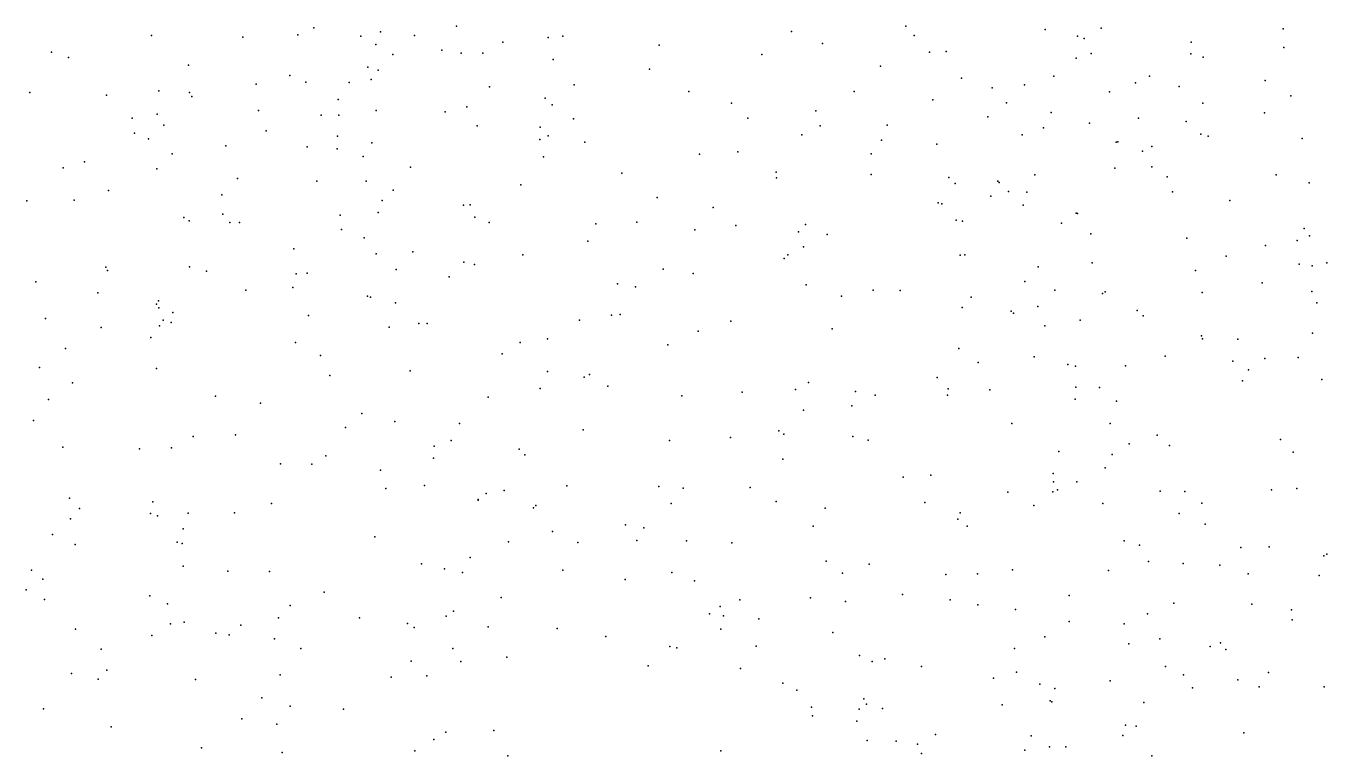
# Model space of a CAD drawing. Header units: metres. Extents: x -23.9 to 23.9, y -28.5 to 28.5.
# Drawn here: x -8.967 to -5.991, y 3.372 to 5.041 of the extents above; entities that cross this region are included whole.
import ezdxf

# ---------------------------------------------------------------- set-up
doc = ezdxf.new("R2010")
doc.units = ezdxf.units.M

msp = doc.modelspace()

# ---------------------------------------------------------------- linework, layer by layer
for p in [(-8.3089, 5.0369, 27.2512), (-7.9826, 5.0412, 8.8333), (-6.9547, 5.041, 10.2478), (-6.6357, 5.0336, 11.4129), (-6.5078, 5.0362, 10.373), (-6.0909, 5.0346, -13.3105), (-8.6802, 5.0194, -11.5447), (-8.471, 5.0159, 2.6643), (-8.3452, 5.0213, 16.5461), (-8.2014, 5.0177, 10.9265), (-8.156, 5.0279, -21.6559), (-8.0782, 5.0195, 15.5059), (-7.8762, 5.0045, 10.0492), (-7.7725, 5.0151, -0.38), (-7.7389, 5.0178, -10.7187), (-7.2156, 5.0286, 9.82), (-7.1453, 5.001, 19.8604), (-6.9352, 5.0193, -19.2055), (-6.5613, 5.0181, 13.7697), (-6.5465, 5.0128, 17.9947), (-6.3017, 5.0039, -20.5161), (-8.9092, 4.9817, 11.5683), (-8.1668, 4.9991, 12.993), (-8.128, 4.9764, -20.008), (-8.0155, 4.9861, 9.6467), (-7.9716, 4.979, -11.0873), (-7.9222, 4.9788, 12.3723), (-7.5189, 4.9973, 21.2448), (-7.284, 4.9758, 1.297), (-6.8999, 4.9814, 2.3552), (-6.8624, 4.9828, 18.9299), (-6.5303, 4.9784, 16.0289), (-6.3024, 4.9779, -20.0544), (-6.0893, 4.9924, 18.2514), (-8.8697, 4.9694, 16.4276), (-8.5956, 4.9518, 19.2203), (-8.185, 4.9474, 13.6171), (-7.761, 4.9645, 7.607), (-7.5405, 4.9426, -0.9651), (-7.0124, 4.9491, -20.7569), (-6.5648, 4.968, 8.9858), (-6.2742, 4.9702, 2.315), (-8.3638, 4.9282, -11.3305), (-8.3272, 4.9127, 14.0162), (-8.2279, 4.9118, -15.2866), (-8.1778, 4.9188, -21.5134), (-8.1617, 4.94, -22.1523), (-6.8269, 4.9217, 9.2437), (-6.6161, 4.9267, -22.6), (-6.4287, 4.9115, 15.3153), (-6.3968, 4.9268, 0.7971), (-6.1326, 4.9168, 8.8479), (-8.9582, 4.8892, 10.5179), (-8.7833, 4.8832, 12.6705), (-8.6632, 4.8931, 20.5474), (-8.5935, 4.8891, 11.4772), (-8.4406, 4.9084, 5.7355), (-7.9066, 4.902, 11.951), (-7.7131, 4.9067, -13.7009), (-7.4508, 4.8912, 18.5642), (-7.0725, 4.8913, 8.9661), (-6.757, 4.9001, 11.9721), (-6.6832, 4.9066, 1.9466), (-6.488, 4.8907, -16.1562), (-6.3292, 4.9032, 21.8637), (-6.0738, 4.8813, 7.0281), (-8.5875, 4.8799, 1.5762), (-8.2532, 4.8732, 25.8986), (-7.9586, 4.8562, 2.4952), (-7.7798, 4.8763, 8.0315), (-7.7636, 4.8613, -20.5284), (-7.353, 4.8644, -11.8874), (-6.8928, 4.872, 19.6509), (-6.7239, 4.8659, -19.6856), (-6.2747, 4.865, 26.9021), (-8.7243, 4.8301, -15.8285), (-8.6668, 4.8398, 10.9904), (-8.4355, 4.8481, 21.4978), (-8.2919, 4.8372, 16.1258), (-8.2513, 4.8376, -20.3009), (-8.1658, 4.8478, 19.2753), (-8.0083, 4.8451, 5.1079), (-7.7149, 4.8288, 26.5095), (-7.316, 4.8305, -22.0359), (-7.1603, 4.8473, -17.0452), (-6.7667, 4.8338, -13.14), (-6.6221, 4.8431, 26.477), (-6.4221, 4.8303, 12.4008), (-6.3131, 4.8231, 14.1253), (-6.1336, 4.8426, 6.5759), (-8.7188, 4.7965, 21.1389), (-8.6516, 4.8145, 16.2001), (-8.4178, 4.8017, 4.5028), (-7.9348, 4.8129, 18.7617), (-7.7907, 4.8096, -15.6243), (-7.1926, 4.7922, -11.5364), (-7.1501, 4.8129, -0.0602), (-6.9969, 4.8148, 14.7365), (-6.6881, 4.7922, 8.0245), (-6.6395, 4.808, 12.8713), (-6.5345, 4.8187, 14.8229), (-6.2793, 4.7939, 14.4893), (-8.6872, 4.7834, -21.5615), (-8.5098, 4.7675, -8.1544), (-8.3236, 4.765, 2.4439), (-8.2545, 4.789, 11.6031), (-8.1759, 4.7737, 12.5371), (-7.7919, 4.7814, -0.0543), (-7.7729, 4.79, 13.019), (-7.6887, 4.7758, 15.9409), (-7.01, 4.7798, 14.0717), (-6.8835, 4.7707, 0.9115), (-6.4728, 4.7752, 13.3867), (-6.4691, 4.7761, 17.2979), (-6.3916, 4.766, 16.8043), (-6.2629, 4.7889, 8.2245), (-6.0473, 4.7842, 1.276), (-8.6325, 4.7485, 7.3653), (-8.2554, 4.7606, 9.3761), (-8.1962, 4.743, 1.6552), (-7.7832, 4.7421, 21.5612), (-7.426, 4.7481, 9.8261), (-7.3388, 4.7535, 0.9706), (-7.034, 4.7486, 2.646), (-6.4132, 4.755, -13.379), (-8.8823, 4.717, 7.7651), (-8.8334, 4.7305, 10.0192), (-8.668, 4.7149, 3.4931), (-8.0874, 4.7187, 20.1478), (-7.6042, 4.7043, 15.3432), (-7.2506, 4.7069, 15.3946), (-6.476, 4.7159, 25.9259), (-6.3917, 4.7191, 10.4277), (-8.4832, 4.6921, 27.158), (-8.3022, 4.686, 8.3191), (-8.1887, 4.6867, 5.4488), (-7.8353, 4.6782, 10.4747), (-7.2501, 4.6938, 9.2443), (-7.0338, 4.7013, -12.016), (-6.8561, 4.6947, -0.3469), (-6.8414, 4.6809, -15.9447), (-6.7436, 4.6865, -11.5744), (-6.7408, 4.6834, 11.6704), (-6.6594, 4.7009, 14.0987), (-6.3561, 4.6966, 11.1853), (-6.1068, 4.7012, 21.1577), (-6.0315, 4.6827, 25.7802), (-8.7782, 4.6647, 26.9854), (-8.5193, 4.6548, 2.1098), (-8.127, 4.6654, 7.453), (-7.5232, 4.6487, 12.7459), (-6.76, 4.652, 14.5005), (-6.7196, 4.6627, -18.9294), (-6.6777, 4.6614, -11.9874), (-6.3445, 4.6619, -16.7077), (-8.9657, 4.6415, -7.9644), (-8.8569, 4.6428, 19.5807), (-8.1614, 4.615, 12.8779), (-8.1526, 4.6424, -14.8127), (-7.9663, 4.6311, 26.1769), (-7.9513, 4.6321, 19.727), (-7.395, 4.6262, 8.4077), (-6.8803, 4.6369, 15.8918), (-6.8723, 4.6346, -0.8184), (-6.686, 4.6317, 18.4882), (-6.2131, 4.6419, -14.3054), (-8.6061, 4.6034, 4.0121), (-8.594, 4.5958, 8.1409), (-8.5166, 4.6109, -10.6436), (-8.5009, 4.5919, 20.379), (-8.4788, 4.5919, 19.5065), (-8.2482, 4.6088, 4.7574), (-7.9402, 4.604, 8.9373), (-7.9078, 4.5915, 1.4487), (-7.6634, 4.5888, -1.1679), (-7.5694, 4.5926, 0.1244), (-7.3435, 4.5847, -21.5881), (-7.1839, 4.5875, 8.1389), (-6.8392, 4.5974, 15.4596), (-6.8247, 4.5947, 19.2512), (-6.5984, 4.5905, 0.4206), (-6.565, 4.6131, 16.3303), (-6.5614, 4.6122, 26.8762), (-8.2456, 4.576, 11.9073), (-8.1933, 4.557, 27.0424), (-7.4367, 4.5749, 6.7895), (-7.1998, 4.5706, 19.8215), (-7.1346, 4.5642, -22.3813), (-6.531, 4.5659, 2.3132), (-6.3116, 4.5556, 6.7828), (-6.0427, 4.5778, 12.4215), (-6.0308, 4.5615, 10.8247), (-8.3546, 4.5319, 14.1428), (-8.0821, 4.5245, -0.8073), (-7.6816, 4.5493, -19.0382), (-7.1885, 4.5363, 12.6558), (-6.1318, 4.5392, 17.305), (-6.0592, 4.5509, 21.6333), (-8.1658, 4.5203, 7.8028), (-7.9658, 4.5007, 26.7468), (-7.9412, 4.4956, 3.6062), (-7.8306, 4.5181, 8.4988), (-7.2326, 4.5098, -1.1746), (-7.2242, 4.5178, 18.3539), (-6.8303, 4.5172, 10.5733), (-6.8196, 4.5176, -12.3945), (-6.5282, 4.4995, 13.1376), (-6.2216, 4.5146, -12.0529), (-6.0543, 4.4965, 8.3755), (-5.9911, 4.4998, 15.1212), (-8.7845, 4.49, 5.9903), (-8.7809, 4.4821, 21.7756), (-8.5935, 4.4907, 19.8939), (-8.5542, 4.4804, -19.0545), (-8.3495, 4.4747, 13.8059), (-8.3242, 4.4758, -7.832), (-8.1204, 4.4842, 13.5035), (-7.9991, 4.4675, 19.3926), (-7.5096, 4.4851, 21.2573), (-7.4406, 4.475, -15.3746), (-6.6518, 4.4906, 18.1122), (-6.2916, 4.4818, 24.4062), (-6.0247, 4.4929, 7.3305), (-8.9445, 4.4559, 11.3247), (-8.4643, 4.437, 3.6686), (-8.3567, 4.4432, -21.1958), (-7.6137, 4.4517, 20.4828), (-7.5728, 4.445, 19.7843), (-7.182, 4.449, 13.9544), (-7.0294, 4.4374, 0.5468), (-6.9671, 4.4363, 23.4299), (-6.6818, 4.4571, 6.8759), (-6.6135, 4.4369, 11.8932), (-6.1393, 4.4535, -14.9343), (-8.8032, 4.4306, 20.6641), (-8.664, 4.413, 14.4628), (-8.1863, 4.4231, -16.1035), (-8.179, 4.4209, 20.3167), (-8.1218, 4.4081, 9.1473), (-7.1018, 4.4234, 6.4202), (-6.8045, 4.4214, 23.0712), (-6.504, 4.4294, 10.7773), (-6.4983, 4.4329, 16.7959), (-6.2766, 4.4316, 27.0763), (-6.0257, 4.4337, 16.9404), (-6.0143, 4.4082, 0.434), (-8.6687, 4.4047, -17.6873), (-8.6637, 4.3964, 4.8018), (-8.6314, 4.3863, -17.0985), (-8.3206, 4.3791, 21.9775), (-7.6275, 4.3802, 12.9516), (-7.6077, 4.381, 3.3544), (-6.8254, 4.3972, -12.9622), (-6.7132, 4.3888, -16.3435), (-6.7082, 4.3848, 2.5806), (-6.6526, 4.4, -21.11), (-6.4248, 4.3907, 23.1301), (-6.4113, 4.3784, -19.8931), (-8.9224, 4.3723, -11.5582), (-8.7949, 4.3515, 10.3403), (-8.6615, 4.3558, -20.3595), (-8.6531, 4.3685, 21.0117), (-8.6352, 4.3627, -8.9354), (-8.1367, 4.3526, -0.4309), (-8.0687, 4.3607, 8.7058), (-8.0492, 4.3609, -8.1573), (-7.7009, 4.3686, -14.8033), (-7.3544, 4.3661, 2.7118), (-7.1231, 4.3489, 19.5594), (-6.6366, 4.3557, 15.1986), (-6.5554, 4.3682, -12.2074), (-8.6818, 4.3288, 26.411), (-8.351, 4.3176, 5.1354), (-7.8368, 4.3173, 1.8098), (-7.7739, 4.3254, 0.934), (-7.4297, 4.3429, 10.1604), (-6.2782, 4.3328, 18.5489), (-6.2758, 4.3256, 11.426), (-6.1945, 4.3248, 25.7378), (-6.0239, 4.3389, -13.2383), (-8.877, 4.3038, 9.7917), (-8.2932, 4.2878, 5.8381), (-7.8778, 4.2915, 4.0654), (-7.4992, 4.3117, 10.7543), (-6.8332, 4.3039, -13.3955), (-6.361, 4.2863, 18.1395), (-8.9361, 4.2603, -19.3219), (-8.6686, 4.258, 9.4665), (-6.7889, 4.2713, -0.6155), (-6.6607, 4.2845, 13.5229), (-6.5834, 4.2671, 25.9482), (-6.5662, 4.2629, 26.8918), (-6.4514, 4.2638, 17.1422), (-6.2063, 4.2748, 12.1241), (-6.1331, 4.281, 24.6969), (-6.0565, 4.2831, 6.2479), (-8.2724, 4.2416, 10.6382), (-8.0883, 4.2525, 13.8154), (-7.7744, 4.2513, 21.3472), (-7.6903, 4.2377, 7.2583), (-7.6784, 4.2445, 2.4682), (-6.8823, 4.2374, 7.4944), (-6.184, 4.2293, 1.6474), (-6.1704, 4.2547, 23.3634), (-6.0024, 4.2325, 17.4243), (-8.8612, 4.2254, -7.642), (-7.7911, 4.2122, 6.8679), (-7.636, 4.2176, 19.1136), (-7.3284, 4.2034, 0.481), (-7.2066, 4.21, 8.1753), (-7.1767, 4.2262, -13.3662), (-7.0692, 4.205, 12.869), (-6.8592, 4.1972, -0.2767), (-6.8574, 4.2116, 15.527), (-6.7619, 4.2091, 16.1524), (-6.5656, 4.2149, 23.9037), (-6.5113, 4.2142, 1.9007), (-8.9159, 4.1867, -21.4981), (-8.5336, 4.1948, 18.3506), (-8.4311, 4.1785, 3.3175), (-7.9095, 4.1926, 20.5159), (-7.4668, 4.1955, 19.4154), (-7.078, 4.1722, 10.7361), (-7.0245, 4.1965, -21.3645), (-6.5671, 4.1874, 7.774), (-6.4723, 4.1829, -14.4184), (-8.95, 4.1393, -8.9297), (-8.1988, 4.1546, 4.0991), (-7.1885, 4.1622, 3.2199), (-8.2365, 4.1226, -7.7643), (-8.1235, 4.1368, 3.0118), (-7.9753, 4.1323, 11.3186), (-7.6928, 4.1174, 11.0861), (-7.2452, 4.1151, 6.2596), (-6.7115, 4.1317, 26.5015), (-6.4869, 4.1322, 6.8926), (-8.8827, 4.0778, -2.0306), (-8.5848, 4.1025, 13.8768), (-8.4882, 4.106, -21.0901), (-8.0337, 4.0802, -18.7508), (-7.9946, 4.093, -0.8296), (-7.4949, 4.0934, 18.7419), (-7.3551, 4.1004, 18.0433), (-7.2337, 4.1073, 0.0421), (-7.0758, 4.1027, -19.1417), (-7.0406, 4.0937, 19.1456), (-6.4437, 4.0855, -12.5309), (-6.3793, 4.1056, 24.481), (-6.3514, 4.0817, -13.3704), (-6.0972, 4.0952, 15.1581), (-8.7077, 4.0743, 18.8888), (-8.634, 4.0766, 10.7891), (-8.2815, 4.0579, 12.646), (-8.0347, 4.053, 21.8724), (-7.839, 4.073, 20.8812), (-7.8263, 4.0602, 1.2985), (-7.236, 4.0505, 23.7161), (-6.6045, 4.0681, 6.5322), (-6.4823, 4.0614, -15.1541), (-6.068, 4.0667, 7.1766), (-8.385, 4.04, 19.1925), (-8.3132, 4.0387, 22.3772), (-8.1559, 4.0255, 11.63), (-6.4981, 4.0306, 13.3435), (-8.0553, 3.9901, 18.0689), (-7.7298, 3.9892, -7.9211), (-6.9601, 4.0094, -15.5247), (-6.8975, 4.014, -13.7508), (-6.6171, 4.0179, 17.8522), (-6.6163, 3.9984, 0.3948), (-6.563, 3.9983, 22.7181), (-8.8678, 3.9613, 6.2476), (-8.1438, 3.9836, 5.4892), (-7.9146, 3.9719, 12.4503), (-7.8732, 3.9789, 8.372), (-7.5192, 3.9877, 12.7793), (-7.4638, 3.9842, -8.3715), (-7.3106, 3.9859, 7.6008), (-6.7213, 3.9748, -20.8038), (-6.6179, 3.9756, 3.5934), (-6.6077, 3.9801, 19.1405), (-6.3726, 3.9776, 7.3684), (-6.3162, 3.9768, -22.0634), (-6.1178, 3.9807, 11.1372), (-6.0594, 3.9837, 7.7681), (-8.8445, 3.9378, 18.5769), (-8.6767, 3.9531, -20.8368), (-8.4058, 3.9493, 9.1717), (-7.9327, 3.958, 4.2543), (-7.9325, 3.9566, 19.2), (-7.8062, 3.9395, 0.9799), (-7.8008, 3.9445, 14.0376), (-7.4909, 3.9494, 2.9976), (-7.2513, 3.9539, 22.9851), (-7.1387, 3.9382, -14.8633), (-6.9109, 3.9515, 16.7568), (-6.6617, 3.9443, 2.1644), (-6.5034, 3.949, 26.7132), (-6.2773, 3.95, 25.9354), (-8.8652, 3.9138, 27.1054), (-8.6827, 3.926, 9.8053), (-8.6663, 3.9208, 22.5267), (-8.596, 3.9268, 18.1417), (-8.4902, 3.9275, 3.9389), (-7.5954, 3.9006, 6.3525), (-6.8355, 3.9133, -12.5284), (-6.8298, 3.9274, 16.3318), (-6.3287, 3.9265, 18.9476), (-6.2698, 3.9015, -12.8945), (-8.9065, 3.8778, 3.2095), (-8.6073, 3.8913, -1.3654), (-8.1688, 3.8727, 8.7027), (-7.7624, 3.8851, 11.6165), (-7.554, 3.8937, 18.3048), (-7.1666, 3.8974, 3.8238), (-6.8139, 3.8971, 13.3194), (-8.8545, 3.8556, -11.4478), (-8.6215, 3.8605, -0.9644), (-8.6096, 3.8575, 26.6376), (-7.8636, 3.8617, -0.4893), (-7.7045, 3.8598, 7.3736), (-7.57, 3.8645, 2.066), (-7.4559, 3.8634, 0.1904), (-7.3522, 3.859, -0.92), (-6.4547, 3.8638, 14.8286), (-6.42, 3.8536, 24.2152), (-6.1876, 3.8481, 4.5967), (-6.1232, 3.8496, 25.1861), (-8.0622, 3.811, -7.8879), (-7.9509, 3.8255, -15.9634), (-7.1363, 3.8169, -0.6591), (-7.0379, 3.81, 23.9708), (-6.3995, 3.8167, 3.1469), (-6.3201, 3.8119, 8.4209), (-5.9979, 3.8291, 13.6193), (-5.9908, 3.8334, 13.0421), (-8.9545, 3.7963, -0.9442), (-8.6073, 3.8057, 21.1568), (-8.5057, 3.7942, -8.8875), (-8.4102, 3.7932, 14.0547), (-8.01, 3.7997, 6.7109), (-7.9683, 3.7914, 12.1449), (-7.7392, 3.7965, -8.6547), (-7.49, 3.7912, 12.253), (-7.099, 3.7898, -7.9983), (-6.8629, 3.7864, 0.6057), (-6.79, 3.7885, 1.7092), (-6.7104, 3.7975, 15.1302), (-6.4909, 3.7958, 13.8354), (-6.2362, 3.8082, 5.0894), (-6.1713, 3.7883, 0.5395), (-6.0085, 3.7841, 22.8225), (-8.9672, 3.7514, -2.372), (-8.9289, 3.7763, -8.8421), (-7.5962, 3.775, 18.9388), (-7.4382, 3.7724, -12.8291), (-8.9251, 3.7295, 13.5221), (-8.6836, 3.7376, 26.3166), (-8.2851, 3.7459, 21.2857), (-7.88, 3.734, 5.889), (-7.3338, 3.7287, 11.7319), (-7.1724, 3.7332, 9.9279), (-7.0923, 3.7251, 11.0268), (-6.9621, 3.7408, 17.8527), (-6.8528, 3.7289, 13.666), (-6.5804, 3.7383, -13.7954), (-6.3408, 3.7213, 22.5357), (-8.6437, 3.7194, -2.1818), (-8.3626, 3.7159, 6.2448), (-8.0062, 3.6915, -0.1908), (-7.9891, 3.7031, 2.9012), (-7.4037, 3.697, -20.0325), (-7.3792, 3.7133, 13.4743), (-7.3714, 3.692, 23.4543), (-6.7897, 3.7172, 12.8984), (-6.7036, 3.707, 17.1719), (-6.4016, 3.6965, 1.9372), (-6.163, 3.719, -13.179), (-6.0717, 3.7061, 25.6933), (-8.8538, 3.6614, 3.9207), (-8.6367, 3.6737, 9.4213), (-8.6051, 3.6773, 3.5594), (-8.4756, 3.6711, -18.8169), (-8.3893, 3.6878, 3.0886), (-8.2039, 3.6873, -1.0344), (-8.0946, 3.6745, 7.778), (-8.079, 3.6656, 8.2467), (-7.9095, 3.6669, 8.5849), (-7.7518, 3.6629, -7.5423), (-7.3779, 3.6619, -15.7603), (-7.2904, 3.6851, 6.306), (-6.5808, 3.6789, 4.8345), (-6.455, 3.6735, 3.6505), (-6.0708, 3.6831, 6.2086), (-8.6797, 3.6473, -0.615), (-8.5329, 3.6523, 19.2687), (-8.5025, 3.6488, 5.0314), (-8.3985, 3.6399, 17.9799), (-7.641, 3.645, 2.958), (-7.1217, 3.6542, 19.0543), (-6.636, 3.6444, 19.071), (-6.3734, 3.6397, 16.0008), (-8.7955, 3.6158, 26.9048), (-8.3382, 3.6175, 4.0871), (-7.9905, 3.6173, -19.4472), (-7.4944, 3.6218, 8.2246), (-7.4779, 3.6186, 0.7152), (-7.2971, 3.6225, 18.0922), (-7.0606, 3.6015, 2.5949), (-6.7057, 3.6175, 14.5415), (-6.4443, 3.6282, 4.3958), (-6.2579, 3.622, 18.3963), (-6.2347, 3.6301, 7.2342), (-6.222, 3.6154, 15.5137), (-8.0864, 3.5884, -8.5833), (-7.9725, 3.5877, 14.1499), (-7.8674, 3.5974, 19.235), (-7.5441, 3.5779, 4.1062), (-7.3327, 3.5719, -8.7328), (-7.0316, 3.5875, 13.2077), (-7.0021, 3.5938, -12.4958), (-6.9181, 3.5763, 3.9509), (-6.3599, 3.5765, 12.6714), (-8.8634, 3.5599, 4.9977), (-8.8023, 3.5469, 10.602), (-8.782, 3.5682, 6.1189), (-8.5798, 3.5465, 8.7958), (-8.3859, 3.5569, 9.7847), (-8.1315, 3.5522, -1.3567), (-8.0499, 3.5552, 21.6994), (-6.7541, 3.5499, 22.6485), (-6.7013, 3.5634, 10.818), (-6.4871, 3.5431, 23.9672), (-6.3194, 3.5569, 6.863), (-6.1948, 3.5458, 26.8032), (-6.1245, 3.5625, 4.2141), (-7.236, 3.5378, 7.8247), (-7.204, 3.5224, 12.3516), (-6.6481, 3.5356, 0.7413), (-6.6132, 3.5257, 2.7067), (-6.2984, 3.5277, 26.0801), (-6.1463, 3.5298, 22.1257), (-5.9971, 3.5297, 12.7892), (-8.4277, 3.5047, 10.4253), (-8.3629, 3.4856, -8.3452), (-7.1699, 3.4836, 1.6567), (-7.0502, 3.5023, -20.529), (-7.0445, 3.49, 22.8614), (-6.7341, 3.4887, 15.5183), (-6.6242, 3.4975, 13.954), (-6.6206, 3.4957, -15.4465), (-6.41, 3.494, 17.2642), (-8.9274, 3.4797, -8.1782), (-8.4731, 3.4563, 6.6303), (-8.2408, 3.4789, -0.6838), (-7.1678, 3.4636, 12.0146), (-7.0613, 3.4785, -7.754), (-7.0076, 3.4805, -13.82), (-8.7726, 3.4384, 21.2736), (-8.3933, 3.444, 22.3568), (-8.0067, 3.4262, 18.0353), (-7.8966, 3.4297, -0.5057), (-7.0665, 3.4512, 0.6148), (-6.452, 3.4422, 17.945), (-6.4273, 3.4394, 18.6611), (-6.1811, 3.4247, -15.2019), (-8.0345, 3.4096, 7.3938), (-7.0431, 3.4068, 10.1402), (-6.9767, 3.4055, -0.0944), (-6.9279, 3.3987, 23.8695), (-6.8867, 3.4204, 17.5976), (-6.6679, 3.4178, -12.5469), (-6.4575, 3.4183, -21.2912), (-8.5657, 3.3904, 4.2703), (-8.381, 3.3794, -1.7441), (-8.0778, 3.3832, 5.6717), (-7.8652, 3.3716, 1.3745), (-7.3773, 3.3836, -7.4981), (-6.9184, 3.3775, 18.8556), (-6.6818, 3.3847, 22.2006), (-6.6253, 3.3924, 5.1755), (-6.5883, 3.3924, 3.8094), (-6.3913, 3.3716, 2.9726)]:
    msp.add_point(p)

doc.saveas('drawing.dxf')
